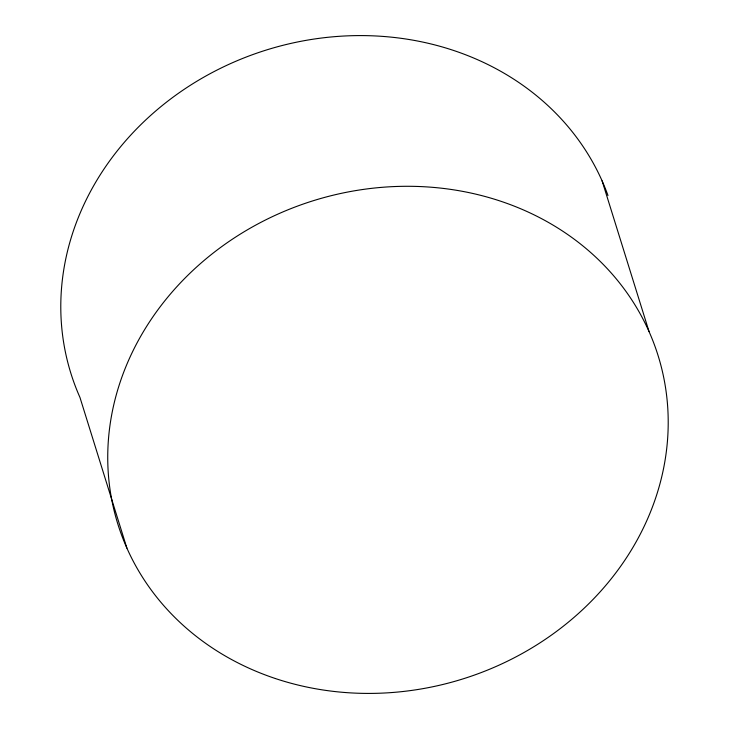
<?xml version="1.0" encoding="UTF-8"?>
<svg xmlns="http://www.w3.org/2000/svg" width="729" height="729" viewBox="0 0 729 729"><rect width="100%" height="100%" fill="white"/><g stroke="black" fill="none" stroke-linecap="round" stroke-linejoin="round"><path stroke-width="1.09" d="M602.099 180.865L649.038 331.558M126.901 548.135L79.962 397.442A282.952 250.53 -17.3 0 1 247.413 56.58A282.952 250.53 -17.3 0 1 607.986 195.5M275.407 678.544A282.952 250.53 -17.3 0 0 666.506 394.589A282.952 250.53 -17.3 0 0 221.999 246.411A282.952 250.53 -17.3 0 0 275.407 678.544"/></g></svg>
